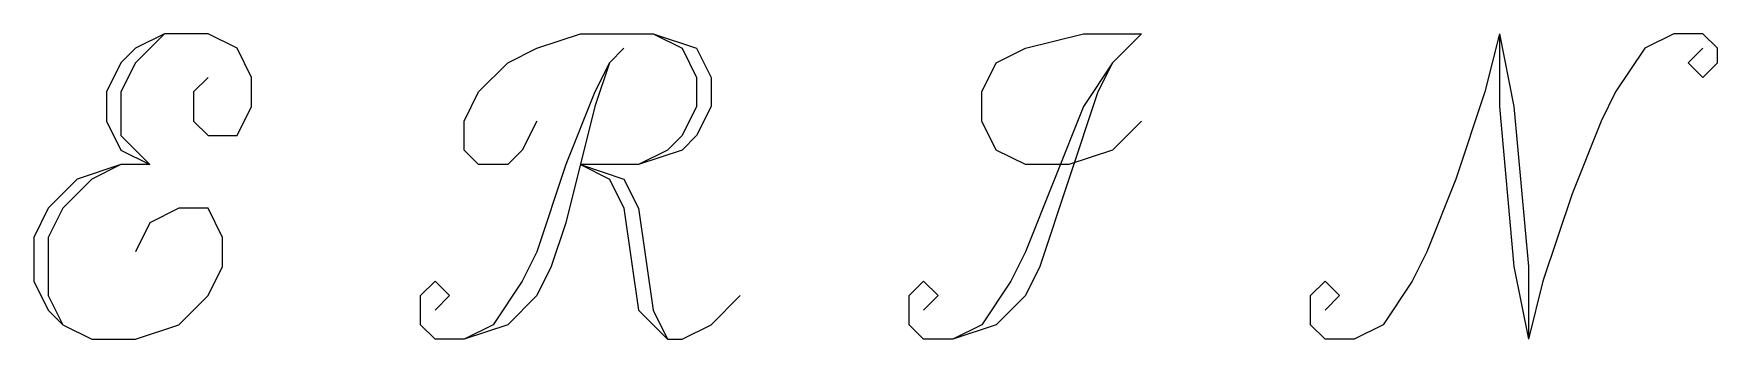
# Model space of a CAD drawing. Header units: millimetres. Extents: x 0 to 333, y 0 to 60.
import ezdxf

# ---------------------------------------------------------------- set-up
doc = ezdxf.new("R2010")
doc.units = ezdxf.units.MM
doc.layers.get('0').update_dxf_attribs({"linetype": 'CONTINUOUS', "lineweight": 0})

msp = doc.modelspace()

# ---------------------------------------------------------------- linework, layer by layer
for p, q in [((26.29, 59.82), (20.56, 56.96)), ((26.29, 59.82), (20.56, 54.09)), ((34.9, 59.82), (26.29, 59.82)), ((40.63, 56.96), (34.9, 59.82)), ((99.77, 56.96), (108.37, 59.82)), ((108.37, 59.82), (122.71, 59.82)), ((122.71, 59.82), (131.31, 56.96)), ((122.71, 59.82), (128.45, 56.96)), ((196.19, 56.96), (207.66, 59.82)), ((207.66, 59.82), (219.13, 59.82)), ((219.13, 59.82), (213.39, 54.09)), ((289.74, 59.82), (286.87, 48.35)), ((289.74, 59.82), (289.74, 45.49)), ((289.74, 59.82), (292.6, 45.49)), ((324.14, 59.82), (318.41, 56.96)), ((329.88, 59.82), (324.14, 59.82)), ((332.75, 56.96), (329.88, 59.82)), ((20.56, 56.96), (17.69, 54.09)), ((43.5, 51.22), (40.63, 56.96)), ((94.04, 54.09), (99.77, 56.96)), ((116.98, 56.96), (114.11, 54.09)), ((128.45, 56.96), (131.31, 51.22)), ((131.31, 56.96), (134.18, 51.22)), ((190.45, 54.09), (196.19, 56.96)), ((318.41, 56.96), (312.67, 48.35)), ((329.88, 56.96), (327.01, 54.09)), ((332.75, 54.09), (332.75, 56.96)), ((17.69, 54.09), (14.83, 48.35)), ((20.56, 54.09), (17.69, 48.35)), ((88.3, 48.35), (94.04, 54.09)), ((114.11, 54.09), (111.24, 48.35)), ((114.11, 54.09), (111.24, 45.49)), ((187.59, 48.35), (190.45, 54.09)), ((213.39, 54.09), (207.66, 45.49)), ((213.39, 54.09), (210.52, 48.35)), ((327.01, 54.09), (329.88, 51.22)), ((329.88, 51.22), (332.75, 54.09)), ((34.9, 51.22), (32.03, 48.35)), ((43.5, 45.49), (43.5, 51.22)), ((131.31, 51.22), (131.31, 45.49)), ((134.18, 51.22), (134.18, 45.49)), ((14.83, 48.35), (14.83, 42.62)), ((17.69, 48.35), (17.69, 39.75)), ((32.03, 48.35), (32.03, 42.62)), ((85.43, 42.62), (88.3, 48.35)), ((111.24, 48.35), (105.51, 34.02)), ((187.59, 42.62), (187.59, 48.35)), ((210.52, 48.35), (204.79, 31.15)), ((286.87, 48.35), (281.13, 31.15)), ((312.67, 48.35), (309.81, 42.62)), ((40.63, 39.75), (43.5, 45.49)), ((111.24, 45.49), (105.51, 22.55)), ((131.31, 45.49), (128.45, 39.75)), ((134.18, 45.49), (131.31, 39.75)), ((207.66, 45.49), (201.92, 31.15)), ((289.74, 45.49), (292.6, 13.95)), ((292.6, 45.49), (295.47, 13.95)), ((14.83, 42.62), (17.69, 36.89)), ((32.03, 42.62), (34.9, 39.75)), ((85.43, 36.89), (85.43, 42.62)), ((99.77, 42.62), (96.9, 36.89)), ((190.45, 36.89), (187.59, 42.62)), ((219.13, 42.62), (213.39, 36.89)), ((309.81, 42.62), (304.07, 28.28)), ((17.69, 39.75), (23.43, 34.02)), ((17.69, 36.89), (23.43, 34.02)), ((34.9, 39.75), (40.63, 39.75)), ((88.3, 34.02), (85.43, 36.89)), ((96.9, 36.89), (94.04, 34.02)), ((128.45, 36.89), (119.84, 34.02)), ((125.58, 36.89), (119.84, 34.02)), ((128.45, 39.75), (125.58, 36.89)), ((131.31, 39.75), (128.45, 36.89)), ((196.19, 34.02), (190.45, 36.89)), ((213.39, 36.89), (204.79, 34.02)), ((17.69, 34.02), (9.09, 31.15)), ((17.69, 34.02), (11.96, 31.15)), ((23.43, 34.02), (17.69, 34.02)), ((94.04, 34.02), (88.3, 34.02)), ((105.51, 34.02), (99.77, 16.81)), ((119.84, 34.02), (108.37, 34.02)), ((108.37, 34.02), (116.98, 31.15)), ((108.37, 34.02), (114.11, 31.15)), ((204.79, 34.02), (196.19, 34.02)), ((9.09, 31.15), (3.36, 25.42)), ((11.96, 31.15), (6.22, 25.42)), ((114.11, 31.15), (116.98, 25.42)), ((116.98, 31.15), (119.84, 25.42)), ((201.92, 31.15), (196.19, 16.81)), ((204.79, 31.15), (199.05, 13.95)), ((281.13, 31.15), (275.4, 16.81)), ((304.07, 28.28), (298.34, 11.08)), ((3.36, 25.42), (0.49, 19.68)), ((6.22, 25.42), (3.36, 19.68)), ((29.16, 25.42), (23.43, 22.55)), ((34.9, 25.42), (29.16, 25.42)), ((37.76, 19.68), (34.9, 25.42)), ((116.98, 25.42), (119.84, 5.34)), ((119.84, 25.42), (122.71, 5.34)), ((23.43, 22.55), (20.56, 16.81)), ((105.51, 22.55), (102.64, 13.95)), ((0.49, 19.68), (0.49, 11.08)), ((3.36, 19.68), (3.36, 8.21)), ((37.76, 13.95), (37.76, 19.68)), ((99.77, 16.81), (96.9, 11.08)), ((196.19, 16.81), (193.32, 11.08)), ((275.4, 16.81), (272.53, 11.08)), ((34.9, 8.21), (37.76, 13.95)), ((102.64, 13.95), (99.77, 8.21)), ((199.05, 13.95), (196.19, 8.21)), ((292.6, 13.95), (295.47, -0.39)), ((295.47, 13.95), (295.47, -0.39)), ((0.49, 11.08), (3.36, 5.34)), ((76.83, 8.21), (79.7, 11.08)), ((79.7, 11.08), (82.57, 8.21)), ((96.9, 11.08), (91.17, 2.48)), ((173.25, 8.21), (176.12, 11.08)), ((176.12, 11.08), (178.98, 8.21)), ((193.32, 11.08), (187.59, 2.48)), ((252.46, 8.21), (255.33, 11.08)), ((255.33, 11.08), (258.19, 8.21)), ((272.53, 11.08), (266.8, 2.48)), ((298.34, 11.08), (295.47, -0.39)), ((3.36, 8.21), (6.22, 2.48)), ((29.16, 2.48), (34.9, 8.21)), ((76.83, 2.48), (76.83, 8.21)), ((82.57, 8.21), (79.7, 5.34)), ((99.77, 8.21), (94.04, 2.48)), ((134.18, 2.48), (139.91, 8.21)), ((173.25, 2.48), (173.25, 8.21)), ((178.98, 8.21), (176.12, 5.34)), ((196.19, 8.21), (190.45, 2.48)), ((252.46, 2.48), (252.46, 8.21)), ((258.19, 8.21), (255.33, 5.34)), ((3.36, 5.34), (6.22, 2.48)), ((119.84, 5.34), (125.58, -0.39)), ((122.71, 5.34), (125.58, -0.39)), ((6.22, 2.48), (11.96, -0.39)), ((20.56, -0.39), (29.16, 2.48)), ((79.7, -0.39), (76.83, 2.48)), ((91.17, 2.48), (85.43, -0.39)), ((94.04, 2.48), (85.43, -0.39)), ((128.45, -0.39), (134.18, 2.48)), ((176.12, -0.39), (173.25, 2.48)), ((187.59, 2.48), (181.85, -0.39)), ((190.45, 2.48), (181.85, -0.39)), ((255.33, -0.39), (252.46, 2.48)), ((266.8, 2.48), (261.06, -0.39)), ((11.96, -0.39), (20.56, -0.39)), ((85.43, -0.39), (79.7, -0.39)), ((125.58, -0.39), (128.45, -0.39)), ((181.85, -0.39), (176.12, -0.39)), ((261.06, -0.39), (255.33, -0.39))]:
    msp.add_line(p, q)

doc.saveas('drawing.dxf')
